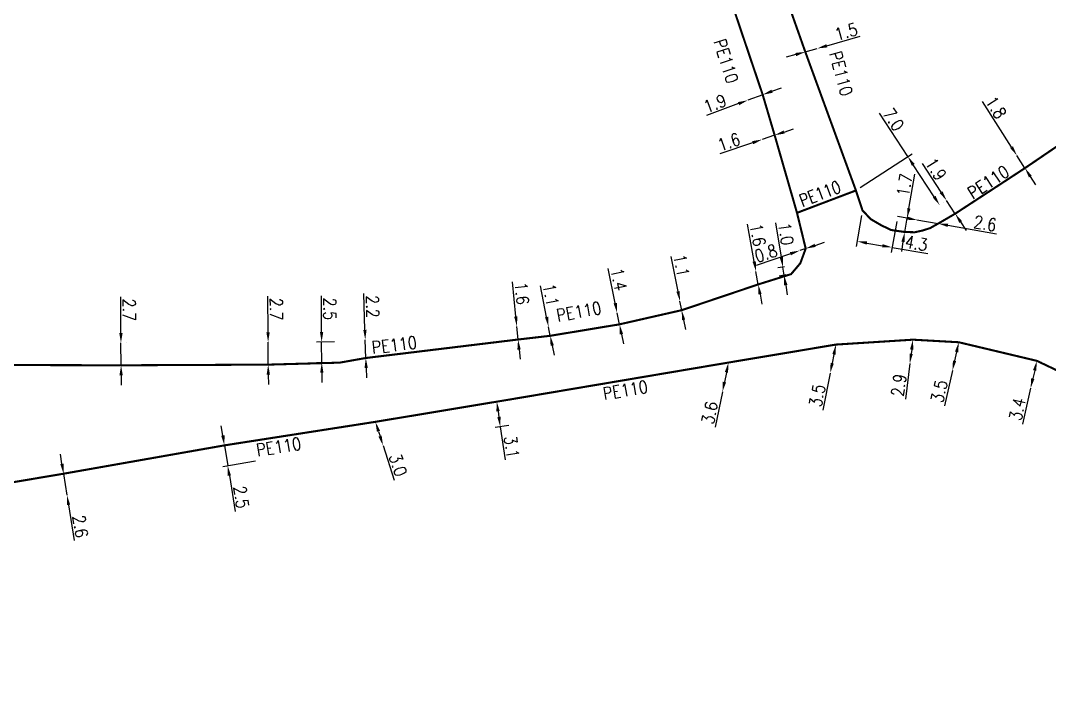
# Model space of a CAD drawing. Header units: millimetres. Extents: x 146997 to 147991, y 130998 to 131775.
# Drawn here: x 147747.6 to 147871.7, y 131100.5 to 131182.5 of the extents above; entities that cross this region are included whole.
import ezdxf
from ezdxf.enums import TextEntityAlignment as Align

# ---------------------------------------------------------------- set-up
doc = ezdxf.new("R2010")
doc.units = ezdxf.units.MM
doc.header["$PDMODE"] = 34
doc.linetypes.add('L_100_PE', pattern=[14, 10, -1.5, 1, -1.5])
doc.layers.get('Defpoints').update_dxf_attribs({"linetype": 'CONTINUOUS'})
doc.layers.add('L_140', color=3, linetype='CONTINUOUS')
doc.styles.get("Standard").update_dxf_attribs({"font": 'romans.shx', "width": 0.85})
doc.dimstyles.get("Standard").update_dxf_attribs({"dimtxt": 1.5, "dimasz": 1.2, "dimexe": 0.625, "dimexo": 0.625, "dimgap": 0.25, "dimtad": 1, "dimdec": 1, "dimzin": 0, "dimdsep": 46, "dimtxsty": 'Standard', "dimcen": -0.5, "dimadec": 0, "dimazin": 0, "dimtfac": 1, "dimtdec": 1, "dimtmove": 0, "dimatfit": 3, "dimfxl": 0, "dimtolj": 1, "dimtzin": 0, "dimarcsym": 0})

# ---------------------------------------------------------------- blocks, each defined once
blk = doc.blocks.new('*D350')
at = {"layer": 'Defpoints', "color": 0, "linetype": 'Continuous', "transparency": 16777216}
for p in [(147759.67, 131143.65), (147759.67, 131143.65), (147759.69, 131140.95)]:
    blk.add_point(p, dxfattribs=at)
at = {"layer": 'L_140', "color": 0, "linetype": 'Continuous', "lineweight": -2, "transparency": 16777216}
for p, q in [((147759.67, 131144.85), (147759.65, 131149.22)), ((147759.69, 131140.95), (147759.67, 131143.65)), ((147760.3, 131143.66), (147760.3, 131143.66)), ((147760.31, 131140.96), (147760.31, 131140.96)), ((147759.69, 131139.75), (147759.7, 131138.55))]:
    blk.add_line(p, q, dxfattribs=at)
at = {"layer": 'L_140', "color": 0, "linetype": 'Continuous', "transparency": 16777216}
for points in [[(147759.87, 131144.85), (147759.47, 131144.85), (147759.67, 131143.65)], [(147759.89, 131139.75), (147759.49, 131139.75), (147759.69, 131140.95)]]:
    blk.add_solid(points, dxfattribs=at)
at = {"layer": 'L_140', "color": 0, "linetype": 'Continuous', "transparency": 16777216, "insert": (147760.66, 131147.64), "char_height": 1.5, "attachment_point": 5, "rotation": 270.2601}
blk.add_mtext('\\A1;2.7', dxfattribs=at)
blk = doc.blocks.new('*D351')
at = {"layer": 'Defpoints', "color": 0, "linetype": 'Continuous', "transparency": 16777216}
for p in [(147777.43, 131143.73), (147777.43, 131143.73), (147777.44, 131141.03)]:
    blk.add_point(p, dxfattribs=at)
at = {"layer": 'L_140', "color": 0, "linetype": 'Continuous', "lineweight": -2, "transparency": 16777216}
for p, q in [((147777.42, 131144.93), (147777.4, 131149.3)), ((147777.44, 131141.03), (147777.43, 131143.73)), ((147777.45, 131139.83), (147777.46, 131138.63))]:
    blk.add_line(p, q, dxfattribs=at)
at = {"layer": 'L_140', "color": 0, "linetype": 'Continuous', "transparency": 16777216}
for points in [[(147777.62, 131144.93), (147777.22, 131144.93), (147777.43, 131143.73)], [(147777.65, 131139.83), (147777.25, 131139.83), (147777.44, 131141.03)]]:
    blk.add_solid(points, dxfattribs=at)
at = {"layer": 'L_140', "color": 0, "linetype": 'Continuous', "transparency": 16777216, "insert": (147778.41, 131147.72), "char_height": 1.5, "attachment_point": 5, "rotation": 270.3026}
blk.add_mtext('\\A1;2.7', dxfattribs=at)
blk = doc.blocks.new('*D352')
at = {"layer": 'Defpoints', "color": 0, "linetype": 'Continuous', "transparency": 16777216}
for p in [(147783.89, 131143.76), (147786.06, 131143.77), (147786.07, 131141.27)]:
    blk.add_point(p, dxfattribs=at)
at = {"layer": 'L_140', "color": 0, "linetype": 'Continuous', "lineweight": -2, "transparency": 16777216}
for p, q in [((147783.88, 131144.96), (147783.86, 131149.33)), ((147785.44, 131143.77), (147783.26, 131143.76)), ((147783.9, 131141.26), (147783.89, 131143.76)), ((147785.45, 131141.27), (147783.28, 131141.26)), ((147783.91, 131140.06), (147783.91, 131138.86))]:
    blk.add_line(p, q, dxfattribs=at)
at = {"layer": 'L_140', "color": 0, "linetype": 'Continuous', "transparency": 16777216}
for points in [[(147784.08, 131144.96), (147783.68, 131144.96), (147783.89, 131143.76)], [(147784.11, 131140.06), (147783.71, 131140.06), (147783.9, 131141.26)]]:
    blk.add_solid(points, dxfattribs=at)
at = {"layer": 'L_140', "color": 0, "linetype": 'Continuous', "transparency": 16777216, "insert": (147784.87, 131147.75), "char_height": 1.5, "attachment_point": 5, "rotation": 270.2601}
blk.add_mtext('\\A1;2.5', dxfattribs=at)
blk = doc.blocks.new('*D353')
at = {"layer": 'Defpoints', "color": 0, "linetype": 'Continuous', "transparency": 16777216}
for p in [(147789.15, 131144.03), (147789.15, 131144.03), (147789.22, 131141.83)]:
    blk.add_point(p, dxfattribs=at)
at = {"layer": 'L_140', "color": 0, "linetype": 'Continuous', "lineweight": -2, "transparency": 16777216}
for p, q in [((147789.11, 131145.23), (147788.98, 131149.6)), ((147789.22, 131141.83), (147789.15, 131144.03)), ((147789.26, 131140.63), (147789.3, 131139.43))]:
    blk.add_line(p, q, dxfattribs=at)
at = {"layer": 'L_140', "color": 0, "linetype": 'Continuous', "transparency": 16777216}
for points in [[(147789.31, 131145.23), (147788.91, 131145.22), (147789.15, 131144.03)], [(147789.46, 131140.64), (147789.06, 131140.62), (147789.22, 131141.83)]]:
    blk.add_solid(points, dxfattribs=at)
at = {"layer": 'L_140', "color": 0, "linetype": 'Continuous', "transparency": 16777216, "insert": (147790.03, 131148.04), "char_height": 1.5, "attachment_point": 5, "rotation": 271.8192}
blk.add_mtext('\\A1;2.2', dxfattribs=at)
blk = doc.blocks.new('*D354')
at = {"layer": 'Defpoints', "color": 0, "linetype": 'Continuous', "transparency": 16777216}
for p in [(147807.44, 131145.65), (147807.44, 131145.65), (147807.59, 131144.06)]:
    blk.add_point(p, dxfattribs=at)
at = {"layer": 'L_140', "color": 0, "linetype": 'Continuous', "lineweight": -2, "transparency": 16777216}
for p, q in [((147807.32, 131146.84), (147806.91, 131151.01)), ((147807.59, 131144.06), (147807.44, 131145.65)), ((147807.71, 131142.86), (147807.83, 131141.67))]:
    blk.add_line(p, q, dxfattribs=at)
at = {"layer": 'L_140', "color": 0, "linetype": 'Continuous', "transparency": 16777216}
for points in [[(147807.52, 131146.86), (147807.12, 131146.82), (147807.44, 131145.65)], [(147807.91, 131142.88), (147807.51, 131142.84), (147807.59, 131144.06)]]:
    blk.add_solid(points, dxfattribs=at)
at = {"layer": 'L_140', "color": 0, "linetype": 'Continuous', "transparency": 16777216, "insert": (147808.05, 131149.62), "char_height": 1.5, "attachment_point": 5, "rotation": 275.5931}
blk.add_mtext('\\A1;1.6', dxfattribs=at)
blk = doc.blocks.new('*D355')
at = {"layer": 'Defpoints', "color": 0, "linetype": 'Continuous', "transparency": 16777216}
for p in [(147811.27, 131145.59), (147811.27, 131145.59), (147811.48, 131144.51)]:
    blk.add_point(p, dxfattribs=at)
at = {"layer": 'L_140', "color": 0, "linetype": 'Continuous', "lineweight": -2, "transparency": 16777216}
for p, q in [((147811.04, 131146.77), (147810.31, 131150.53)), ((147811.48, 131144.51), (147811.27, 131145.59)), ((147811.71, 131143.34), (147811.94, 131142.16))]:
    blk.add_line(p, q, dxfattribs=at)
at = {"layer": 'L_140', "color": 0, "linetype": 'Continuous', "transparency": 16777216}
for points in [[(147811.24, 131146.81), (147810.84, 131146.73), (147811.27, 131145.59)], [(147811.91, 131143.37), (147811.51, 131143.3), (147811.48, 131144.51)]]:
    blk.add_solid(points, dxfattribs=at)
at = {"layer": 'L_140', "color": 0, "linetype": 'Continuous', "transparency": 16777216, "insert": (147811.54, 131149.43), "char_height": 1.5, "attachment_point": 5, "rotation": 281.0281}
blk.add_mtext('\\A1;1.1', dxfattribs=at)
blk = doc.blocks.new('*D364')
at = {"layer": 'Defpoints', "color": 0, "linetype": 'Continuous', "transparency": 16777216}
for p in [(147752.74, 131127.87), (147753.15, 131125.3), (147753.15, 131125.3)]:
    blk.add_point(p, dxfattribs=at)
at = {"layer": 'L_140', "color": 0, "linetype": 'Continuous', "lineweight": -2, "transparency": 16777216}
for p, q in [((147752.55, 131129.05), (147752.36, 131130.24)), ((147752.74, 131127.87), (147753.15, 131125.3)), ((147753.34, 131124.12), (147754.04, 131119.8))]:
    blk.add_line(p, q, dxfattribs=at)
at = {"layer": 'L_140', "color": 0, "linetype": 'Continuous', "transparency": 16777216}
for points in [[(147752.75, 131129.08), (147752.35, 131129.02), (147752.74, 131127.87)], [(147753.54, 131124.15), (147753.15, 131124.08), (147753.15, 131125.3)]]:
    blk.add_solid(points, dxfattribs=at)
at = {"layer": 'L_140', "color": 0, "linetype": 'Continuous', "transparency": 16777216, "insert": (147754.77, 131121.52), "char_height": 1.5, "attachment_point": 5, "rotation": 279.1216}
blk.add_mtext('\\A1;2.6', dxfattribs=at)
blk = doc.blocks.new('*D365')
at = {"layer": 'Defpoints', "color": 0, "linetype": 'Continuous', "transparency": 16777216}
for p in [(147772.16, 131131.29), (147772.56, 131128.82), (147776.54, 131129.47)]:
    blk.add_point(p, dxfattribs=at)
at = {"layer": 'L_140', "color": 0, "linetype": 'Continuous', "lineweight": -2, "transparency": 16777216}
for p, q in [((147771.97, 131132.47), (147771.78, 131133.66)), ((147772.16, 131131.29), (147772.56, 131128.82)), ((147775.92, 131129.37), (147771.95, 131128.72)), ((147772.76, 131127.64), (147773.46, 131123.32))]:
    blk.add_line(p, q, dxfattribs=at)
at = {"layer": 'L_140', "color": 0, "linetype": 'Continuous', "transparency": 16777216}
for points in [[(147772.17, 131132.51), (147771.77, 131132.44), (147772.16, 131131.29)], [(147772.95, 131127.67), (147772.56, 131127.61), (147772.56, 131128.82)]]:
    blk.add_solid(points, dxfattribs=at)
at = {"layer": 'L_140', "color": 0, "linetype": 'Continuous', "transparency": 16777216, "insert": (147774.19, 131125.05), "char_height": 1.5, "attachment_point": 5, "rotation": 279.2548}
blk.add_mtext('\\A1;2.5', dxfattribs=at)
blk = doc.blocks.new('*D366')
at = {"layer": 'Defpoints', "color": 0, "linetype": 'Continuous', "transparency": 16777216}
for p in [(147790.38, 131134.13), (147791.3, 131131.27), (147791.3, 131131.27)]:
    blk.add_point(p, dxfattribs=at)
at = {"layer": 'L_140', "color": 0, "linetype": 'Continuous', "lineweight": -2, "transparency": 16777216}
for p, q in [((147790.75, 131132.98), (147790.94, 131132.41)), ((147791.3, 131131.27), (147792.64, 131127.11))]:
    blk.add_line(p, q, dxfattribs=at)
at = {"layer": 'L_140', "color": 0, "linetype": 'Continuous', "transparency": 16777216}
for points in [[(147790.94, 131133.05), (147790.56, 131132.92), (147790.38, 131134.13)], [(147791.13, 131132.47), (147790.74, 131132.35), (147791.3, 131131.27)]]:
    blk.add_solid(points, dxfattribs=at)
at = {"layer": 'L_140', "color": 0, "linetype": 'Continuous', "transparency": 16777216, "insert": (147793.11, 131128.93), "char_height": 1.5, "attachment_point": 5, "rotation": 287.8461}
blk.add_mtext('\\A1;3.0', dxfattribs=at)
blk = doc.blocks.new('*D367')
at = {"layer": 'Defpoints', "color": 0, "linetype": 'Continuous', "transparency": 16777216}
for p in [(147806.64, 131136.83), (147807.09, 131133.76), (147805.45, 131133.52)]:
    blk.add_point(p, dxfattribs=at)
at = {"layer": 'L_140', "color": 0, "linetype": 'Continuous', "lineweight": -2, "transparency": 16777216}
for p, q in [((147806.03, 131136.74), (147804.39, 131136.5)), ((147805.18, 131135.4), (147805.28, 131134.71)), ((147806.47, 131133.67), (147804.84, 131133.43)), ((147805.45, 131133.52), (147806.03, 131129.56))]:
    blk.add_line(p, q, dxfattribs=at)
at = {"layer": 'L_140', "color": 0, "linetype": 'Continuous', "transparency": 16777216}
for points in [[(147805.38, 131135.43), (147804.98, 131135.37), (147805.01, 131136.59)], [(147805.48, 131134.74), (147805.08, 131134.68), (147805.45, 131133.52)]]:
    blk.add_solid(points, dxfattribs=at)
at = {"layer": 'L_140', "color": 0, "linetype": 'Continuous', "transparency": 16777216, "insert": (147806.82, 131131.09), "char_height": 1.5, "attachment_point": 5, "rotation": 278.2253}
blk.add_mtext('\\A1;3.1', dxfattribs=at)
blk = doc.blocks.new('*D381')
at = {"layer": 'Defpoints', "color": 0, "linetype": 'Continuous', "transparency": 16777216}
for p in [(147849.15, 131159.64), (147853.39, 131158.9), (147852.73, 131155.17)]:
    blk.add_point(p, dxfattribs=at)
at = {"layer": 'L_140', "color": 0, "linetype": 'Continuous', "lineweight": -2, "transparency": 16777216}
for p, q in [((147849.04, 131159.03), (147848.39, 131155.3)), ((147853.28, 131158.29), (147852.63, 131154.55)), ((147849.68, 131155.7), (147851.55, 131155.38)), ((147852.73, 131155.17), (147857.04, 131154.42))]:
    blk.add_line(p, q, dxfattribs=at)
at = {"layer": 'L_140', "color": 0, "linetype": 'Continuous', "transparency": 16777216}
for points in [[(147849.71, 131155.9), (147849.65, 131155.51), (147848.5, 131155.91)], [(147851.59, 131155.57), (147851.52, 131155.18), (147852.73, 131155.17)]]:
    blk.add_solid(points, dxfattribs=at)
at = {"layer": 'L_140', "color": 0, "linetype": 'Continuous', "transparency": 16777216, "insert": (147855.65, 131155.67), "char_height": 1.5, "attachment_point": 5, "rotation": 350.0702}
blk.add_mtext('\\A1;4.3', dxfattribs=at)
blk = doc.blocks.new('*D382')
at = {"layer": 'Defpoints', "color": 0, "linetype": 'Continuous', "transparency": 16777216}
for p in [(147855.72, 131158.49), (147855.72, 131158.49), (147858.29, 131158.05)]:
    blk.add_point(p, dxfattribs=at)
at = {"layer": 'L_140', "color": 0, "linetype": 'Continuous', "lineweight": -2, "transparency": 16777216}
for p, q in [((147854.54, 131158.7), (147853.36, 131158.91)), ((147855.72, 131158.49), (147858.29, 131158.05)), ((147859.47, 131157.84), (147865.34, 131156.81))]:
    blk.add_line(p, q, dxfattribs=at)
at = {"layer": 'L_140', "color": 0, "linetype": 'Continuous', "transparency": 16777216}
for points in [[(147854.58, 131158.9), (147854.51, 131158.5), (147855.72, 131158.49)], [(147859.5, 131158.04), (147859.43, 131157.64), (147858.29, 131158.05)]]:
    blk.add_solid(points, dxfattribs=at)
at = {"layer": 'L_140', "color": 0, "linetype": 'Continuous', "transparency": 16777216, "insert": (147863.95, 131158.07), "char_height": 1.5, "attachment_point": 5, "rotation": 350.0702}
blk.add_mtext('\\A1;2.6', dxfattribs=at)
blk = doc.blocks.new('*D383')
at = {"layer": 'Defpoints', "color": 0, "linetype": 'Continuous', "transparency": 16777216}
for p in [(147854.54, 131158.7), (147854.54, 131158.7), (147854.25, 131157.03)]:
    blk.add_point(p, dxfattribs=at)
at = {"layer": 'L_140', "color": 0, "linetype": 'Continuous', "lineweight": -2, "transparency": 16777216}
for p, q in [((147854.75, 131159.88), (147855.47, 131164.01)), ((147853.93, 131158.81), (147853.93, 131158.81)), ((147854.25, 131157.03), (147854.54, 131158.7)), ((147853.63, 131157.13), (147853.63, 131157.13)), ((147854.04, 131155.84), (147853.84, 131154.66))]:
    blk.add_line(p, q, dxfattribs=at)
at = {"layer": 'L_140', "color": 0, "linetype": 'Continuous', "transparency": 16777216}
for points in [[(147854.55, 131159.92), (147854.95, 131159.85), (147854.54, 131158.7)], [(147853.85, 131155.88), (147854.24, 131155.81), (147854.25, 131157.03)]]:
    blk.add_solid(points, dxfattribs=at)
at = {"layer": 'L_140', "color": 0, "linetype": 'Continuous', "transparency": 16777216, "insert": (147854.23, 131162.71), "char_height": 1.5, "attachment_point": 5, "rotation": 80.0702}
blk.add_mtext('\\A1;1.7', dxfattribs=at)
blk = doc.blocks.new('*D384')
at = {"layer": 'Defpoints', "color": 0, "linetype": 'Continuous', "transparency": 16777216}
for p in [(147848.36, 131162.04), (147858.46, 131160.28), (147858.46, 131160.28)]:
    blk.add_point(p, dxfattribs=at)
at = {"layer": 'L_140', "color": 0, "linetype": 'Continuous', "lineweight": -2, "transparency": 16777216}
for p, q in [((147854.62, 131166.14), (147851.19, 131171.38)), ((147848.88, 131162.38), (147855.15, 131166.48)), ((147857.8, 131161.28), (147855.28, 131165.13)), ((147858.98, 131160.62), (147858.98, 131160.62))]:
    blk.add_line(p, q, dxfattribs=at)
at = {"layer": 'L_140', "color": 0, "linetype": 'Continuous', "transparency": 16777216}
for points in [[(147855.45, 131165.24), (147855.11, 131165.02), (147854.62, 131166.14)], [(147857.97, 131161.39), (147857.63, 131161.18), (147858.46, 131160.28)]]:
    blk.add_solid(points, dxfattribs=at)
at = {"layer": 'L_140', "color": 0, "linetype": 'Continuous', "transparency": 16777216, "insert": (147852.9, 131170.6), "char_height": 1.5, "attachment_point": 5, "rotation": 303.1914}
blk.add_mtext('\\A1;7.0', dxfattribs=at)
blk = doc.blocks.new('*D385')
at = {"layer": 'Defpoints', "color": 0, "linetype": 'Continuous', "transparency": 16777216}
for p in [(147859.3, 131160.83), (147859.3, 131160.83), (147860.34, 131159.24)]:
    blk.add_point(p, dxfattribs=at)
at = {"layer": 'L_140', "color": 0, "linetype": 'Continuous', "lineweight": -2, "transparency": 16777216}
for p, q in [((147858.64, 131161.83), (147856.38, 131165.29)), ((147860.34, 131159.24), (147859.3, 131160.83)), ((147860.99, 131158.24), (147861.65, 131157.23))]:
    blk.add_line(p, q, dxfattribs=at)
at = {"layer": 'L_140', "color": 0, "linetype": 'Continuous', "transparency": 16777216}
for points in [[(147858.81, 131161.94), (147858.47, 131161.72), (147859.3, 131160.83)], [(147861.16, 131158.35), (147860.83, 131158.13), (147860.34, 131159.24)]]:
    blk.add_solid(points, dxfattribs=at)
at = {"layer": 'L_140', "color": 0, "linetype": 'Continuous', "transparency": 16777216, "insert": (147858.02, 131164.61), "char_height": 1.5, "attachment_point": 5, "rotation": 303.192}
blk.add_mtext('\\A1;1.9', dxfattribs=at)
blk = doc.blocks.new('*D386')
at = {"layer": 'Defpoints', "color": 0, "linetype": 'Continuous', "transparency": 16777216}
for p in [(147867.79, 131166.25), (147867.79, 131166.25), (147868.76, 131164.74)]:
    blk.add_point(p, dxfattribs=at)
at = {"layer": 'L_140', "color": 0, "linetype": 'Continuous', "lineweight": -2, "transparency": 16777216}
for p, q in [((147867.14, 131167.27), (147863.63, 131172.79)), ((147868.76, 131164.74), (147867.79, 131166.25)), ((147868.31, 131166.59), (147868.31, 131166.59)), ((147869.28, 131165.07), (147869.28, 131165.07)), ((147869.4, 131163.72), (147870.04, 131162.71))]:
    blk.add_line(p, q, dxfattribs=at)
at = {"layer": 'L_140', "color": 0, "linetype": 'Continuous', "transparency": 16777216}
for points in [[(147867.31, 131167.37), (147866.97, 131167.16), (147867.79, 131166.25)], [(147869.57, 131163.83), (147869.23, 131163.62), (147868.76, 131164.74)]]:
    blk.add_solid(points, dxfattribs=at)
at = {"layer": 'L_140', "color": 0, "linetype": 'Continuous', "transparency": 16777216, "insert": (147865.27, 131172.06), "char_height": 1.5, "attachment_point": 5, "rotation": 302.5073}
blk.add_mtext('\\A1;1.8', dxfattribs=at)
blk = doc.blocks.new('*D390')
at = {"layer": 'Defpoints', "color": 0, "linetype": 'Continuous', "transparency": 16777216}
for p in [(147841.59, 131154.79), (147841.59, 131154.79), (147842.3, 131155.03)]:
    blk.add_point(p, dxfattribs=at)
at = {"layer": 'L_140', "color": 0, "linetype": 'Continuous', "lineweight": -2, "transparency": 16777216}
for p, q in [((147842.3, 131155.03), (147841.59, 131154.79)), ((147843.44, 131155.42), (147844.57, 131155.81)), ((147840.46, 131154.41), (147836.32, 131153))]:
    blk.add_line(p, q, dxfattribs=at)
at = {"layer": 'L_140', "color": 0, "linetype": 'Continuous', "transparency": 16777216}
for points in [[(147840.39, 131154.6), (147840.52, 131154.22), (147841.59, 131154.79)], [(147843.37, 131155.61), (147843.5, 131155.23), (147842.3, 131155.03)]]:
    blk.add_solid(points, dxfattribs=at)
at = {"layer": 'L_140', "color": 0, "linetype": 'Continuous', "transparency": 16777216, "insert": (147837.5, 131154.46), "char_height": 1.5, "attachment_point": 5, "rotation": 18.7747}
blk.add_mtext('\\A1;0.8', dxfattribs=at)
blk = doc.blocks.new('*D391')
at = {"layer": 'Defpoints', "color": 0, "linetype": 'Continuous', "transparency": 16777216}
for p in [(147839.54, 131152.8), (147840.38, 131152.93), (147840.54, 131151.95)]:
    blk.add_point(p, dxfattribs=at)
at = {"layer": 'L_140', "color": 0, "linetype": 'Continuous', "lineweight": -2, "transparency": 16777216}
for p, q in [((147839.36, 131153.98), (147838.69, 131158.12)), ((147839.76, 131152.83), (147838.93, 131152.7)), ((147839.7, 131151.81), (147839.54, 131152.8)), ((147839.92, 131151.85), (147839.08, 131151.71)), ((147839.89, 131150.63), (147840.08, 131149.44))]:
    blk.add_line(p, q, dxfattribs=at)
at = {"layer": 'L_140', "color": 0, "linetype": 'Continuous', "transparency": 16777216}
for points in [[(147839.55, 131154.02), (147839.16, 131153.95), (147839.54, 131152.8)], [(147840.09, 131150.66), (147839.69, 131150.6), (147839.7, 131151.81)]]:
    blk.add_solid(points, dxfattribs=at)
at = {"layer": 'L_140', "color": 0, "linetype": 'Continuous', "transparency": 16777216, "insert": (147839.92, 131156.8), "char_height": 1.5, "attachment_point": 5, "rotation": 279.0664}
blk.add_mtext('\\A1;1.0', dxfattribs=at)
blk = doc.blocks.new('*D392')
at = {"layer": 'Defpoints', "color": 0, "linetype": 'Continuous', "transparency": 16777216}
for p in [(147836.3, 131152.28), (147836.3, 131152.28), (147836.58, 131150.71)]:
    blk.add_point(p, dxfattribs=at)
at = {"layer": 'L_140', "color": 0, "linetype": 'Continuous', "lineweight": -2, "transparency": 16777216}
for p, q in [((147836.08, 131153.46), (147835.28, 131157.96)), ((147836.58, 131150.71), (147836.3, 131152.28)), ((147835.68, 131152.17), (147835.68, 131152.17)), ((147835.96, 131150.6), (147835.96, 131150.6)), ((147836.79, 131149.52), (147837, 131148.34))]:
    blk.add_line(p, q, dxfattribs=at)
at = {"layer": 'L_140', "color": 0, "linetype": 'Continuous', "transparency": 16777216}
for points in [[(147836.28, 131153.5), (147835.89, 131153.43), (147836.3, 131152.28)], [(147836.98, 131149.56), (147836.59, 131149.49), (147836.58, 131150.71)]]:
    blk.add_solid(points, dxfattribs=at)
at = {"layer": 'L_140', "color": 0, "linetype": 'Continuous', "transparency": 16777216, "insert": (147836.53, 131156.67), "char_height": 1.5, "attachment_point": 5, "rotation": 280.108}
blk.add_mtext('\\A1;1.6', dxfattribs=at)
blk = doc.blocks.new('*D393')
at = {"layer": 'Defpoints', "color": 0, "linetype": 'Continuous', "transparency": 16777216}
for p in [(147838.55, 131168.71), (147837.04, 131168.19), (147837.04, 131168.19)]:
    blk.add_point(p, dxfattribs=at)
at = {"layer": 'L_140', "color": 0, "linetype": 'Continuous', "lineweight": -2, "transparency": 16777216}
for p, q in [((147838.55, 131168.71), (147837.04, 131168.19)), ((147839.69, 131169.09), (147840.83, 131169.48)), ((147835.9, 131167.8), (147831.94, 131166.46))]:
    blk.add_line(p, q, dxfattribs=at)
at = {"layer": 'L_140', "color": 0, "linetype": 'Continuous', "transparency": 16777216}
for points in [[(147839.63, 131169.28), (147839.75, 131168.9), (147838.55, 131168.71)], [(147835.84, 131167.99), (147835.97, 131167.61), (147837.04, 131168.19)]]:
    blk.add_solid(points, dxfattribs=at)
at = {"layer": 'L_140', "color": 0, "linetype": 'Continuous', "transparency": 16777216, "insert": (147833.03, 131167.88), "char_height": 1.5, "attachment_point": 5, "rotation": 18.7749}
blk.add_mtext('\\A1;1.6', dxfattribs=at)
blk = doc.blocks.new('*D394')
at = {"layer": 'Defpoints', "color": 0, "linetype": 'Continuous', "transparency": 16777216}
for p in [(147827.13, 131148.68), (147827.13, 131148.68), (147827.34, 131147.6)]:
    blk.add_point(p, dxfattribs=at)
at = {"layer": 'L_140', "color": 0, "linetype": 'Continuous', "lineweight": -2, "transparency": 16777216}
for p, q in [((147826.9, 131149.86), (147826.08, 131154.06)), ((147827.34, 131147.6), (147827.13, 131148.68)), ((147827.57, 131146.43), (147827.8, 131145.25))]:
    blk.add_line(p, q, dxfattribs=at)
at = {"layer": 'L_140', "color": 0, "linetype": 'Continuous', "transparency": 16777216}
for points in [[(147827.09, 131149.9), (147826.7, 131149.82), (147827.13, 131148.68)], [(147827.76, 131146.46), (147827.37, 131146.39), (147827.34, 131147.6)]]:
    blk.add_solid(points, dxfattribs=at)
at = {"layer": 'L_140', "color": 0, "linetype": 'Continuous', "transparency": 16777216, "insert": (147827.31, 131152.97), "char_height": 1.5, "attachment_point": 5, "rotation": 281.0281}
blk.add_mtext('\\A1;1.1', dxfattribs=at)
blk = doc.blocks.new('*D395')
at = {"layer": 'Defpoints', "color": 0, "linetype": 'Continuous', "transparency": 16777216}
for p in [(147819.55, 131147.26), (147819.55, 131147.26), (147819.83, 131145.89)]:
    blk.add_point(p, dxfattribs=at)
at = {"layer": 'L_140', "color": 0, "linetype": 'Continuous', "lineweight": -2, "transparency": 16777216}
for p, q in [((147819.31, 131148.44), (147818.47, 131152.61)), ((147819.83, 131145.89), (147819.55, 131147.26)), ((147820.06, 131144.72), (147820.3, 131143.54))]:
    blk.add_line(p, q, dxfattribs=at)
at = {"layer": 'L_140', "color": 0, "linetype": 'Continuous', "transparency": 16777216}
for points in [[(147819.51, 131148.48), (147819.12, 131148.4), (147819.55, 131147.26)], [(147820.26, 131144.75), (147819.87, 131144.68), (147819.83, 131145.89)]]:
    blk.add_solid(points, dxfattribs=at)
at = {"layer": 'L_140', "color": 0, "linetype": 'Continuous', "transparency": 16777216, "insert": (147819.75, 131151.31), "char_height": 1.5, "attachment_point": 5, "rotation": 281.4081}
blk.add_mtext('\\A1;1.4', dxfattribs=at)
blk = doc.blocks.new('*D396')
at = {"layer": 'Defpoints', "color": 0, "linetype": 'Continuous', "transparency": 16777216}
for p in [(147855.24, 131144.04), (147854.87, 131141.16), (147854.87, 131141.16)]:
    blk.add_point(p, dxfattribs=at)
at = {"layer": 'L_140', "color": 0, "linetype": 'Continuous', "lineweight": -2, "transparency": 16777216}
for p, q in [((147855.09, 131142.85), (147855.03, 131142.35)), ((147854.87, 131141.16), (147854.33, 131136.88))]:
    blk.add_line(p, q, dxfattribs=at)
at = {"layer": 'L_140', "color": 0, "linetype": 'Continuous', "transparency": 16777216}
for points in [[(147854.89, 131142.87), (147855.29, 131142.82), (147855.24, 131144.04)], [(147854.83, 131142.37), (147855.22, 131142.32), (147854.87, 131141.16)]]:
    blk.add_solid(points, dxfattribs=at)
at = {"layer": 'L_140', "color": 0, "linetype": 'Continuous', "transparency": 16777216, "insert": (147853.53, 131138.55), "char_height": 1.5, "attachment_point": 5, "rotation": 82.6933}
blk.add_mtext('\\A1;2.9', dxfattribs=at)
blk = doc.blocks.new('*D397')
at = {"layer": 'Defpoints', "color": 0, "linetype": 'Continuous', "transparency": 16777216}
for p in [(147870.19, 131141.49), (147869.44, 131138.18), (147869.44, 131138.18)]:
    blk.add_point(p, dxfattribs=at)
at = {"layer": 'L_140', "color": 0, "linetype": 'Continuous', "lineweight": -2, "transparency": 16777216}
for p, q in [((147870.8, 131141.36), (147870.8, 131141.36)), ((147869.93, 131140.32), (147869.71, 131139.35)), ((147869.44, 131138.18), (147868.46, 131133.85)), ((147870.05, 131138.04), (147870.05, 131138.04))]:
    blk.add_line(p, q, dxfattribs=at)
at = {"layer": 'L_140', "color": 0, "linetype": 'Continuous', "transparency": 16777216}
for points in [[(147869.73, 131140.37), (147870.12, 131140.28), (147870.19, 131141.49)], [(147869.51, 131139.39), (147869.9, 131139.3), (147869.44, 131138.18)]]:
    blk.add_solid(points, dxfattribs=at)
at = {"layer": 'L_140', "color": 0, "linetype": 'Continuous', "transparency": 16777216, "insert": (147867.85, 131135.65), "char_height": 1.5, "attachment_point": 5, "rotation": 77.2595}
blk.add_mtext('\\A1;3.4', dxfattribs=at)
blk = doc.blocks.new('*D402')
at = {"layer": 'Defpoints', "color": 0, "linetype": 'Continuous', "transparency": 16777216}
for p in [(147832.98, 131141.28), (147832.25, 131137.75), (147832.25, 131137.75)]:
    blk.add_point(p, dxfattribs=at)
at = {"layer": 'L_140', "color": 0, "linetype": 'Continuous', "lineweight": -2, "transparency": 16777216}
for p, q in [((147832.73, 131140.1), (147832.49, 131138.93)), ((147832.25, 131137.75), (147831.38, 131133.47))]:
    blk.add_line(p, q, dxfattribs=at)
at = {"layer": 'L_140', "color": 0, "linetype": 'Continuous', "transparency": 16777216}
for points in [[(147832.54, 131140.14), (147832.93, 131140.06), (147832.98, 131141.28)], [(147832.3, 131138.97), (147832.69, 131138.89), (147832.25, 131137.75)]]:
    blk.add_solid(points, dxfattribs=at)
at = {"layer": 'L_140', "color": 0, "linetype": 'Continuous', "transparency": 16777216, "insert": (147830.72, 131135.22), "char_height": 1.5, "attachment_point": 5, "rotation": 78.4344}
blk.add_mtext('\\A1;3.6', dxfattribs=at)
blk = doc.blocks.new('*D403')
at = {"layer": 'Defpoints', "color": 0, "linetype": 'Continuous', "transparency": 16777216}
for p in [(147842.25, 131178.76), (147843.69, 131179.17), (147843.69, 131179.17)]:
    blk.add_point(p, dxfattribs=at)
at = {"layer": 'L_140', "color": 0, "linetype": 'Continuous', "lineweight": -2, "transparency": 16777216}
for p, q in [((147844.85, 131179.5), (147848.88, 131180.64)), ((147841.09, 131178.43), (147839.94, 131178.11)), ((147842.25, 131178.76), (147843.69, 131179.17))]:
    blk.add_line(p, q, dxfattribs=at)
at = {"layer": 'L_140', "color": 0, "linetype": 'Continuous', "transparency": 16777216}
for points in [[(147844.79, 131179.69), (147844.9, 131179.3), (147843.69, 131179.17)], [(147841.04, 131178.63), (147841.15, 131178.24), (147842.25, 131178.76)]]:
    blk.add_solid(points, dxfattribs=at)
at = {"layer": 'L_140', "color": 0, "linetype": 'Continuous', "transparency": 16777216, "insert": (147847.17, 131181.19), "char_height": 1.5, "attachment_point": 5, "rotation": 15.8039}
blk.add_mtext('\\A1;1.5', dxfattribs=at)
blk = doc.blocks.new('*D438')
at = {"layer": 'Defpoints', "color": 0, "linetype": 'Continuous', "transparency": 16777216}
for p in [(147837.11, 131173.59), (147835.33, 131172.93), (147835.33, 131172.93)]:
    blk.add_point(p, dxfattribs=at)
at = {"layer": 'L_140', "color": 0, "linetype": 'Continuous', "lineweight": -2, "transparency": 16777216}
for p, q in [((147837.11, 131173.59), (147835.33, 131172.93)), ((147838.23, 131174.01), (147839.36, 131174.43)), ((147834.2, 131172.52), (147830.33, 131171.08))]:
    blk.add_line(p, q, dxfattribs=at)
at = {"layer": 'L_140', "color": 0, "linetype": 'Continuous', "transparency": 16777216}
for points in [[(147838.16, 131174.2), (147838.3, 131173.82), (147837.11, 131173.59)], [(147834.13, 131172.7), (147834.27, 131172.33), (147835.33, 131172.93)]]:
    blk.add_solid(points, dxfattribs=at)
at = {"layer": 'L_140', "color": 0, "linetype": 'Continuous', "transparency": 16777216, "insert": (147831.36, 131172.53), "char_height": 1.5, "attachment_point": 5, "rotation": 20.3299}
blk.add_mtext('\\A1;1.9', dxfattribs=at)
blk = doc.blocks.new('*D156')
at = {"layer": 'Defpoints', "color": 0, "linetype": 'Continuous', "transparency": 16777216}
for p in [(147845.95, 131143.45), (147845.26, 131140.02), (147845.26, 131140.02)]:
    blk.add_point(p, dxfattribs=at)
at = {"layer": 'L_140', "color": 0, "linetype": 'Continuous', "lineweight": -2, "transparency": 16777216}
for p, q in [((147845.71, 131142.27), (147845.49, 131141.2)), ((147845.26, 131140.02), (147844.36, 131135.54))]:
    blk.add_line(p, q, dxfattribs=at)
at = {"layer": 'L_140', "color": 0, "linetype": 'Continuous', "transparency": 16777216}
for points in [[(147845.51, 131142.31), (147845.91, 131142.23), (147845.95, 131143.45)], [(147845.3, 131141.23), (147845.69, 131141.16), (147845.26, 131140.02)]]:
    blk.add_solid(points, dxfattribs=at)
at = {"layer": 'L_140', "color": 0, "linetype": 'Continuous', "transparency": 16777216, "insert": (147843.69, 131137.29), "char_height": 1.5, "attachment_point": 5, "rotation": 78.6448}
blk.add_mtext('\\A1;3.5', dxfattribs=at)
blk = doc.blocks.new('*D157')
at = {"layer": 'Defpoints', "color": 0, "linetype": 'Continuous', "transparency": 16777216}
for p in [(147860.77, 131143.73), (147860, 131140.31), (147860, 131140.31)]:
    blk.add_point(p, dxfattribs=at)
at = {"layer": 'L_140', "color": 0, "linetype": 'Continuous', "lineweight": -2, "transparency": 16777216}
for p, q in [((147860.5, 131142.56), (147860.26, 131141.48)), ((147860, 131140.31), (147859.03, 131136.05))]:
    blk.add_line(p, q, dxfattribs=at)
at = {"layer": 'L_140', "color": 0, "linetype": 'Continuous', "transparency": 16777216}
for points in [[(147860.31, 131142.6), (147860.7, 131142.51), (147860.77, 131143.73)], [(147860.07, 131141.53), (147860.46, 131141.44), (147860, 131140.31)]]:
    blk.add_solid(points, dxfattribs=at)
at = {"layer": 'L_140', "color": 0, "linetype": 'Continuous', "transparency": 16777216, "insert": (147858.41, 131137.82), "char_height": 1.5, "attachment_point": 5, "rotation": 77.2584}
blk.add_mtext('\\A1;3.5', dxfattribs=at)

msp = doc.modelspace()

# ---------------------------------------------------------------- linework, layer by layer
at = {"layer": 'L_140', "linetype": 'L_100_PE', "const_width": 0.25, "flags": 128}
msp.add_lwpolyline([(147265.07, 131501.99), (147260.84, 131492.5), (147259.31, 131489.69), (147257.82, 131486.71), (147255.15, 131482.6), (147249.07, 131474.66), (147246.64, 131471.75), (147243.61, 131468.24), (147242.67, 131467.18), (147238.66, 131462.4), (147237.17, 131460.68), (147233.91, 131456.9, 0.051528), (147232.45, 131454.81, 0.14798), (147231.59, 131450.82, -0.004001), (147231.97, 131445.71), (147234.31, 131429.19), (147237.75, 131404.68), (147239.01, 131395.91), (147242.78, 131368.06), (147244.58, 131360.91), (147246.3, 131355.41), (147247.6, 131351.6), (147253.7, 131336.72), (147258.64, 131324.67), (147263.8, 131312.48), (147267.71, 131303.68), (147275.53, 131284.69), (147279.55, 131275.62), (147281.99, 131271.12), (147287.94, 131260.83), (147293.33, 131251.96), (147297.24, 131248.84), (147314.86, 131235.79), (147323.6, 131229.63), (147324.14, 131229.24), (147327.85, 131226.48), (147331.06, 131224.09), (147335.78, 131220.16), (147338.46, 131218.58), (147349.51, 131210.84), (147360.73, 131202.63), (147375.05, 131191.73), (147382.84, 131185.98), (147385.77, 131183.84), (147390.63, 131180.01), (147409.66, 131172.13), (147421.39, 131168.77), (147430.18, 131166.34), (147447.57, 131162.08), (147486.31, 131152.65), (147486.31, 131152.65), (147499.17, 131149.01), (147516.38, 131144), (147541.71, 131137.3), (147547.77, 131135.13), (147557.18, 131130.69), (147562.08, 131127.73), (147582.98, 131112.26), (147586.81, 131109.45), (147591.14, 131106.23), (147595.85, 131104.05), (147598.26, 131103.43), (147601.93, 131103.08), (147604.47, 131103.35), (147606.46, 131104.07), (147607.58, 131104.47), (147608.69, 131104.87), (147613.96, 131107.62), (147619.32, 131110.19), (147636.7, 131118.15), (147650.55, 131123.79), (147669.3, 131129.98), (147674.73, 131132.21), (147681.79, 131133.85), (147700.64, 131138.52), (147716.12, 131139.99), (147732.4, 131140.84), (147742.44, 131140.99), (147759.69, 131140.95), (147777.44, 131141.03), (147786.07, 131141.27), (147789.22, 131141.83), (147807.59, 131144.06), (147811.48, 131144.51), (147819.83, 131145.89), (147827.34, 131147.6), (147836.58, 131150.71), (147840.54, 131151.95), (147841.65, 131153.26), (147842.3, 131155.03), (147841.25, 131159.34), (147838.55, 131168.71), (147837.11, 131173.59), (147832.73, 131186.56), (147831.03, 131191.48), (147829.27, 131195.98), (147827.16, 131200.77), (147820.04, 131217.58), (147818.56, 131221.25)], format="xyb", dxfattribs=at)
at = {"layer": 'L_140', "linetype": 'L_100_PE', "const_width": 0.25}
msp.add_lwpolyline([(147837.69, 131191.66), (147842.25, 131178.76), (147848.36, 131162.04), (147849.15, 131159.64), (147850.15, 131158.58), (147851.42, 131157.84), (147852.61, 131157.27), (147854.25, 131157.03), (147855.47, 131157), (147856.41, 131157.21), (147857.31, 131157.5), (147858.29, 131158.05), (147858.95, 131158.43), (147860.34, 131159.24), (147868.76, 131164.74), (147876.49, 131170)], dxfattribs=at)
at = {"layer": 'L_140', "linetype": 'L_100_PE', "const_width": 0.25, "flags": 128}
for points in [[(147848.36, 131162.04), (147841.25, 131159.34)], [(147436.56, 131000), (147437.91, 131002.86), (147440.57, 131008.12), (147441.48, 131009.96), (147446.33, 131019.61), (147449.57, 131023.66), (147454.76, 131026.9), (147465.99, 131032.29), (147486.73, 131041.64), (147505.32, 131050), (147609.08, 131096.21), (147609.78, 131096.51), (147610.52, 131096.83), (147614.24, 131098.45), (147628.31, 131103.75), (147641.71, 131108.24), (147648.7, 131110.25), (147654.69, 131111.52), (147680.93, 131115.89), (147696.2, 131118.34), (147706.38, 131119.86), (147706.86, 131120.23), (147707.62, 131120.36), (147708.41, 131120.51), (147708.89, 131120.38), (147717.41, 131121.96), (147728.24, 131123.74), (147752.74, 131127.87), (147772.16, 131131.29), (147790.38, 131134.13), (147806.64, 131136.83), (147832.98, 131141.28), (147832.98, 131141.28), (147845.95, 131143.45), (147855.24, 131144.04), (147860.77, 131143.73), (147870.19, 131141.49), (147886.86, 131133.57), (147895.27, 131129.09), (147904, 131124.13), (147908.89, 131120.03), (147910.13, 131117.34), (147911.11, 131114.05), (147911.44, 131113)]]:
    msp.add_lwpolyline(points, dxfattribs=at)

# ---------------------------------------------------------------- texts
at = {"layer": 'L_140', "linetype": 'Continuous'}
for rotation, width, p in [(287.4742, 0.85, (147831.15, 131180.03)), (285.3236, 0.85, (147845.12, 131178.58)), (33.1389, 0.85, (147862.46, 131160.93)), (20.8253, 0.8, (147841.89, 131160.05)), (10.2506, 0.85, (147812.37, 131146.21)), (9.4181, 0.85, (147817.95, 131136.77))]:
    msp.add_text('PE110', height=1.5, rotation=rotation, dxfattribs=dict(at, width=width)).set_placement(p)
at = {"layer": 'L_140', "linetype": 'Continuous', "width": 0.85}
for rotation, p in [(6.9122, (147792.65, 131143.41)), (8.8487, (147778.7, 131131.12))]:
    msp.add_text('PE110', height=1.5, rotation=rotation, dxfattribs=at).set_placement(p, align=Align.MIDDLE)

# ---------------------------------------------------------------- dimensions: what is measured, and where the dimension line sits
at = {"layer": 'L_140', "linetype": 'Continuous'}
for base, p1, p2, angle, picture, middle in [((147843.69, 131179.17), (147842.25, 131178.76), (147843.69, 131179.17), 195.8039, '*D403', (147847.44, 131180.23)), ((147835.33, 131172.93), (147837.11, 131173.59), (147835.33, 131172.93), 20.3299, '*D438', (147831.7, 131171.59)), ((147867.79, 131166.25), (147868.76, 131164.74), (147867.79, 131166.25), 302.5073, '*D386', (147864.43, 131171.52)), ((147858.46, 131160.28), (147848.36, 131162.04), (147858.46, 131160.28), 123.1914, '*D384', (147852.06, 131170.06)), ((147837.04, 131168.19), (147838.55, 131168.71), (147837.04, 131168.19), 18.7749, '*D393', (147833.35, 131166.94)), ((147859.3, 131160.83), (147860.34, 131159.24), (147859.3, 131160.83), 303.192, '*D385', (147857.18, 131164.06)), ((147854.54, 131158.7), (147854.25, 131157.03), (147854.54, 131158.7), 260.0702, '*D383', (147855.21, 131162.54)), ((147852.73, 131155.17), (147849.15, 131159.64), (147853.39, 131158.9), 170.0702, '*D381', (147855.48, 131154.69)), ((147855.72, 131158.49), (147858.29, 131158.05), (147855.72, 131158.49), 350.0702, '*D382', (147863.77, 131157.09)), ((147836.3, 131152.28), (147836.58, 131150.71), (147836.3, 131152.28), 280.108, '*D392', (147835.54, 131156.49)), ((147839.54, 131152.8), (147840.54, 131151.95), (147840.38, 131152.93), 279.0664, '*D391', (147838.93, 131156.65)), ((147841.5924, 131154.7936), (147842.3025, 131155.035), (147841.5924, 131154.7936), 18.7747, '*D390', (147837.8188, 131153.5108)), ((147827.13, 131148.68), (147827.34, 131147.6), (147827.13, 131148.68), 281.0281, '*D394', (147826.33, 131152.78)), ((147819.55, 131147.26), (147819.83, 131145.89), (147819.55, 131147.26), 281.4081, '*D395', (147818.77, 131151.11)), ((147807.44, 131145.65), (147807.59, 131144.06), (147807.44, 131145.65), 275.5931, '*D354', (147807.06, 131149.53)), ((147811.27, 131145.59), (147811.48, 131144.51), (147811.27, 131145.59), 281.0281, '*D355', (147810.56, 131149.24)), ((147759.67, 131143.65), (147759.69, 131140.95), (147759.67, 131143.65), 270.2601, '*D350', (147759.66, 131147.64)), ((147777.43, 131143.73), (147777.44, 131141.03), (147777.43, 131143.73), 270.3026, '*D351', (147777.41, 131147.71)), ((147783.89, 131143.76), (147786.07, 131141.27), (147786.06, 131143.77), 270.2601, '*D352', (147783.87, 131147.75)), ((147789.15, 131144.03), (147789.22, 131141.83), (147789.15, 131144.03), 271.8192, '*D353', (147789.03, 131148.01)), ((147854.87, 131141.16), (147855.24, 131144.04), (147854.87, 131141.16), 82.6933, '*D396', (147854.52, 131138.43)), ((147860, 131140.31), (147860.77, 131143.73), (147860, 131140.31), 77.2584, '*D157', (147859.38, 131137.6)), ((147845.26, 131140.02), (147845.95, 131143.45), (147845.26, 131140.02), 78.6448, '*D156', (147844.67, 131137.09)), ((147832.25, 131137.75), (147832.98, 131141.28), (147832.25, 131137.75), 78.4344, '*D402', (147831.69, 131135.02)), ((147869.44, 131138.18), (147870.19, 131141.49), (147869.44, 131138.18), 77.2595, '*D397', (147868.82, 131135.43)), ((147805.45, 131133.52), (147806.64, 131136.83), (147807.09, 131133.76), 98.2253, '*D367', (147805.83, 131130.95)), ((147772.56, 131128.82), (147772.16, 131131.29), (147776.54, 131129.47), 99.2548, '*D365', (147773.21, 131124.89)), ((147791.3, 131131.27), (147790.38, 131134.13), (147791.3, 131131.27), 107.8461, '*D366', (147792.16, 131128.62)), ((147753.15, 131125.3), (147752.74, 131127.87), (147753.15, 131125.3), 99.1216, '*D364', (147753.79, 131121.37))]:
    dim = msp.add_linear_dim(base=base, p1=p1, p2=p2, angle=angle, dimstyle='Standard', dxfattribs=at)
    dim.commit()
    dim.dimension.update_dxf_attribs({"geometry": picture, "text_midpoint": middle, "dimtype": 160})

doc.saveas('drawing.dxf')
